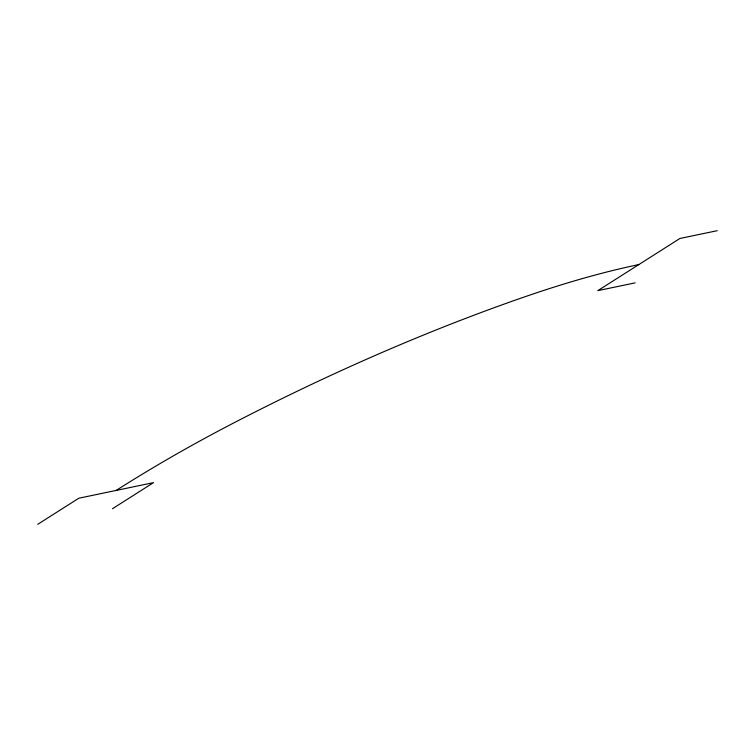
<?xml version="1.0" encoding="UTF-8"?>
<svg xmlns="http://www.w3.org/2000/svg" width="755" height="755" viewBox="0 0 755 755"><rect width="100%" height="100%" fill="white"/><g stroke="black" fill="none" stroke-linecap="round" stroke-linejoin="round"><path stroke-width="1.13" d="M37.75 524.31L78.803 498.224L153.501 482.643L112.448 508.738M717.25 230.69L679.906 238.476L597.79 290.656L635.134 282.87M638.843 264.571A471.809 139.515 -27.4 0 0 529.595 295.167A712.767 210.768 -27.4 0 0 232.785 423.432A471.809 139.515 -27.4 0 0 116.157 490.429"/></g></svg>
